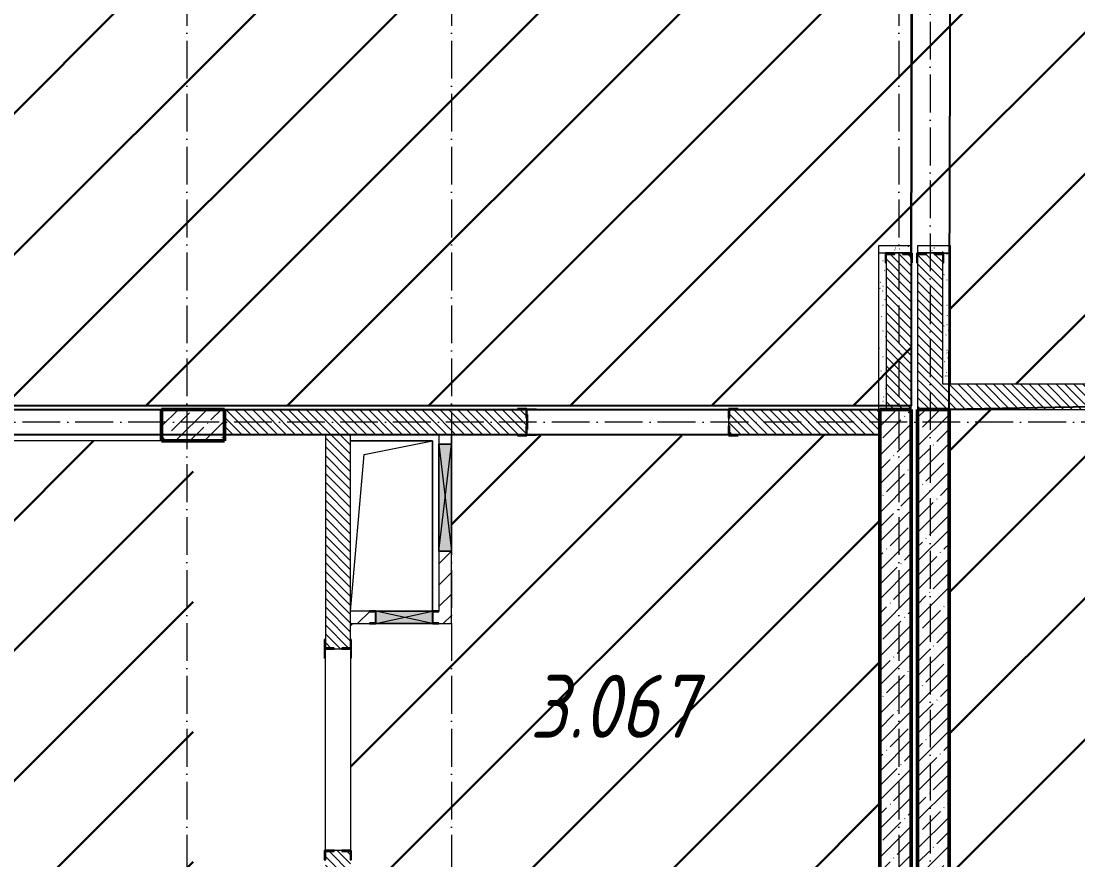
# Model space of a CAD drawing. Header units: millimetres. Extents: x 35697 to 388678, y -91946 to 171347.
# Drawn here: x 351407 to 359792, y -27257 to -20600 of the extents above; entities that cross this region are included whole.
import ezdxf

# ---------------------------------------------------------------- set-up
doc = ezdxf.new("R2010")
doc.units = ezdxf.units.MM
doc.linetypes.add('50_200_ШТРИХ_1Т_ш5_п1_п1_', pattern=[700, 500, -100, 0, -100])
for name, color, linetype, lineweight in [('2.1) ПГП окна 2.8 м', 5, 'Continuous', 30), ('4) ЛЕстницы', 5, 'Continuous', 30), ('A-DETL-GENF-OTLN', 7, 'Continuous', 9), ('A-FLOR-____-OTLN', 7, 'Continuous', 9), ('A-GENM-____-MCUT', 7, 'Continuous', 25), ('A-GENM-____-OTLN', 7, 'Continuous', 9), ('A-GENM-____-OTLN-1', 7, 'Continuous', 25), ('A-GLAZ-____-OTLN', 7, 'Continuous', 9), ('A-WALL-____-MCUT', 7, 'Continuous', 13), ('A-WALL-____-MCUT-2', 7, 'Continuous', 50), ('A-WALL-____-OTLN', 7, 'Continuous', 9), ('A-WALL-____-PATT-1', 7, 'Continuous', 9), ('A-WALL-FNSH-MCUT-1', 7, 'Continuous', 9), ('I-WALL-____-OTLN', 7, 'Continuous', 9), ('S-GRID-____-OTLN-1', 7, '50_200_ШТРИХ_1Т_ш5_п1_п1_', 9), ('Марки помещений', 7, 'Continuous', 9), ('стяжа', 7, 'Continuous', 30)]:
    doc.layers.add(name, color=color, linetype=linetype, lineweight=lineweight)
doc.layers.add('A-WALL-____-PATT-2', color=7, linetype='Continuous', lineweight=9, true_color=0x787878)
doc.styles.add('ISOCPEUR_I_2', font='isocpeui.ttf', dxfattribs={"width": 0.85, "height": 2.3})
pattern_1 = [(135, (283770.707, -86863.456), (-35.35534, -35.35534), [])]
pattern_2 = [(45, (283770.71, -86863.46), (-84.85281, 84.85281), [])]
pattern_3 = [(45, (283770.7, -86863.46), (-114.04925, 114.04925), []), (45, (283884.76, -86863.46), (-114.04925, 114.04925), [201.612, -40.322, 3.353, -36.97])]
pattern_4 = [(0, (283770.707, -86863.456), (203.2, 50.8), [3.353, -149.047, 3.353, -149.047, -812.8]), (0, (283770.707, -86863.456), (203.2, 50.8), [-304.8, 3.353, -301.447, 3.353, -149.047, -355.6]), (0, (283770.707, -86863.456), (203.2, 50.8), [-762, 3.353, -98.247, 3.353, -250.647]), (120, (283846.907, -86838.056), (-145.59409, 150.576362), [3.353, -149.047, 3.353, -149.047, -812.8]), (120, (283846.907, -86838.056), (-145.59409, 150.576362), [-304.8, 3.353, -301.447, 3.353, -149.047, -355.6]), (120, (283846.907, -86838.056), (-145.59409, 150.576362), [-762, 3.353, -98.247, 3.353, -250.647]), (240, (283872.307, -86736.456), (-57.60591, -201.376362), [3.353, -149.047, 3.353, -149.047, -812.8]), (240, (283872.307, -86736.456), (-57.60591, -201.376362), [-304.8, 3.353, -301.447, 3.353, -149.047, -355.6]), (240, (283872.307, -86736.456), (-57.60591, -201.376362), [-762, 3.353, -98.247, 3.353, -250.647])]

# ---------------------------------------------------------------- blocks, each defined once
blk = doc.blocks.new('Фахверк_СКБ_Уголок - 200_3550-28267367-АР1_План отверстий 3 этажа в осях 1-64_Ю-ЯЯ')
at = {"layer": 'A-GENM-____-MCUT'}
for p, q in [((200, 156), (125, 156)), ((125, 156), (125, 81)), ((131, 81), (131, 150)), ((131, 150), (200, 150)), ((200, 150), (200, 156)), ((125, 81), (131, 81)), ((131, 19), (125, 19)), ((125, 19), (125, -56)), ((131, -50), (131, 19)), ((125, -56), (200, -56)), ((200, -50), (131, -50)), ((200, -56), (200, -50))]:
    blk.add_line(p, q, dxfattribs=at)
blk = doc.blocks.new('154_Стойка_СКБ_Уголок - СМ-2180_200-28268025-АР1_План отверстий 3 этажа в осях 1-64_Ю-ЯЯ')
at = {"layer": 'A-GENM-____-MCUT'}
for p, q in [((125, 156), (125, 81)), ((200, 156), (125, 156)), ((131, 81), (131, 150)), ((131, 150), (200, 150)), ((200, 150), (200, 156)), ((125, 81), (131, 81)), ((131, 19), (125, 19)), ((125, 19), (125, -56)), ((131, -50), (131, 19)), ((125, -56), (200, -56)), ((200, -50), (131, -50)), ((200, -56), (200, -50))]:
    blk.add_line(p, q, dxfattribs=at)
blk = doc.blocks.new('Стойка_Влож_Полоса боковая - Полоса-28213942-АР1_План отверстий 3 этажа в осях 1-64_Ю-ЯЯ')
at = {"layer": 'A-GENM-____-OTLN'}
for p, q in [((-5, 60), (0, 60)), ((-5, -60), (-5, 60)), ((0, -60), (-5, -60))]:
    blk.add_line(p, q, dxfattribs=at)
blk = doc.blocks.new('Стойка_Влож_Уголок_Опорный - Уголок-28213941-АР1_План отверстий 3 этажа в осях 1-64_Ю-ЯЯ')
at = {"layer": 'A-GENM-____-OTLN'}
for p, q in [((-212, -6), (-212, 0)), ((0, 0), (0, -6)), ((-212, -75), (-212, -6)), ((-212, -6), (-206, -6)), ((-212, -75), (-206, -75)), ((-6, -6), (0, -6)), ((-6, -75), (0, -75)), ((0, -6), (0, -75))]:
    blk.add_line(p, q, dxfattribs=at)
blk = doc.blocks.new('Фахверк_СКБ_Уголок - 200_3960-28268576-АР1_План отверстий 3 этажа в осях 1-64_Ю-ЯЯ')
at = {"layer": 'A-GENM-____-MCUT'}
for p, q in [((200, 156), (125, 156)), ((125, 156), (125, 81)), ((131, 81), (131, 150)), ((131, 150), (200, 150)), ((200, 150), (200, 156)), ((125, 81), (131, 81)), ((131, 19), (125, 19)), ((125, 19), (125, -56)), ((131, -50), (131, 19)), ((125, -56), (200, -56)), ((200, -50), (131, -50)), ((200, -56), (200, -50))]:
    blk.add_line(p, q, dxfattribs=at)
blk = doc.blocks.new('154_Стойка_СКБ_Уголок - СМ-2540_200-37126399-АР1_План отверстий 3 этажа в осях 1-64_Ю-ЯЯ')
at = {"layer": 'A-GENM-____-MCUT'}
for p, q in [((125, 156), (125, 81)), ((200, 156), (125, 156)), ((131, 81), (131, 150)), ((131, 150), (200, 150)), ((200, 150), (200, 156)), ((125, 81), (131, 81)), ((131, 19), (125, 19)), ((125, 19), (125, -56)), ((131, -50), (131, 19)), ((125, -56), (200, -56)), ((200, -50), (131, -50)), ((200, -56), (200, -50))]:
    blk.add_line(p, q, dxfattribs=at)
blk = doc.blocks.new('Стойка_Влож_Полоса боковая - Полоса-V164-АР1_План отверстий 3 этажа в осях 1-64_Ю-ЯЯ')
at = {"layer": 'A-GENM-____-OTLN'}
for p, q in [((-5, 60), (0, 60)), ((-5, -60), (-5, 60)), ((0, 31), (0, -31)), ((0, -60), (-5, -60))]:
    blk.add_line(p, q, dxfattribs=at)
blk = doc.blocks.new('АР_Перемычка - АР_Перемычка-37111637-АР1_План отверстий 3 этажа в осях 1-64_Ю-ЯЯ')
at = {"layer": 'A-GENM-____-OTLN'}
blk.add_line((-400, -100), (-392, -100), dxfattribs=at)
blk = doc.blocks.new('AR_Отверстие прямоугольное _в плите_ - AR_Отверстие прямоугольное _в плите_-V206-АР1_План отверстий 3 этажа в осях 1-64_Ю-ЯЯ')
at = {"layer": 'A-GENM-____-OTLN'}
for p, q in [((325, 675), (-325, 675)), ((-216.7, 566.7), (325, 675)), ((325, -675), (325, 675)), ((-325, -675), (-216.7, 566.7))]:
    blk.add_line(p, q, dxfattribs=at)
blk = doc.blocks.new('AR_Отверстие прямоугольное _в стене_ - AR_Отверстие прямоугольное _в стене__ОВ-36931939-АР1_План отверстий 3 этажа в осях 1-64_Ю-ЯЯ')
at = {"layer": 'A-GLAZ-____-OTLN'}
blk.add_hatch(color=256, dxfattribs=at).paths.add_polyline_path([(225, 50), (-225, 50), (-225, -50), (225, -50), (225, 47)], flags=0)
at = {"layer": 'A-DETL-GENF-OTLN'}
for p, q in [((-225, 50), (225, 50)), ((225, 50), (-225, -50)), ((-225, 50), (225, -50)), ((225, 50), (-225, 50)), ((225, -50), (-225, -50)), ((-225, -50), (225, -50))]:
    blk.add_line(p, q, dxfattribs=at)
blk = doc.blocks.new('AR_Отверстие прямоугольное _в стене_ - AR_Отверстие прямоугольное _в стене__ОВ-36933867-АР1_План отверстий 3 этажа в осях 1-64_Ю-ЯЯ')
at = {"layer": 'A-GLAZ-____-OTLN'}
blk.add_hatch(color=256, dxfattribs=at).paths.add_polyline_path([(-425, -50), (425, -50), (425, 50), (-425, 50)], flags=0)
at = {"layer": 'A-DETL-GENF-OTLN'}
for p, q in [((-425, -50), (-425, 50)), ((-425, 50), (425, 50)), ((425, 50), (-425, -50)), ((-425, 50), (425, -50)), ((425, 50), (-425, 50)), ((-425, 50), (-425, -50)), ((425, 50), (425, -50)), ((425, -50), (425, 50)), ((425, -50), (-425, -50)), ((-425, -50), (425, -50))]:
    blk.add_line(p, q, dxfattribs=at)
blk = doc.blocks.new('154_Фахверк_СКБ_Швеллер - Тип_100_3960_зеркало-36793856-АР1_План отверстий 3 этажа в осях 1-64_Ю-ЯЯ')
at = {"layer": 'A-GENM-____-MCUT'}
for p, q in [((175, 50), (125, 50)), ((125, 50), (125, -50)), ((128, 47), (175, 47)), ((128, -47), (128, 47)), ((175, 47), (175, 50)), ((125, -50), (175, -50)), ((175, -47), (128, -47)), ((175, -50), (175, -47))]:
    blk.add_line(p, q, dxfattribs=at)
blk = doc.blocks.new('154_Фахверк_СКБ_Швеллер - Тип_100_3960-28318856-АР1_План отверстий 3 этажа в осях 1-64_Ю-ЯЯ')
at = {"layer": 'A-GENM-____-MCUT'}
for p, q in [((175, 50), (125, 50)), ((125, 50), (125, -50)), ((128, 47), (175, 47)), ((128, -47), (128, 47)), ((175, 47), (175, 50)), ((125, -50), (175, -50)), ((175, -47), (128, -47)), ((175, -50), (175, -47))]:
    blk.add_line(p, q, dxfattribs=at)
blk = doc.blocks.new('3эт')
at = {"layer": 'S-GRID-____-OTLN-1', "color": 251, "ltscale": 0.6, "true_color": 0x636466}
for p, q in [((352720.7, 4029.4), (352720.7, -33971.9)), ((354820.7, 4029.4), (354820.7, -46882.4)), ((358370.7, 4029.4), (358370.7, -46592.2)), ((358620.7, 3761.2), (358620.7, -46882.4)), ((387845.1, -23782.4), (279101.9, -23782.4))]:
    blk.add_line(p, q, dxfattribs=at)

msp = doc.modelspace()

# ---------------------------------------------------------------- hatches: boundary and pattern name
at = {"layer": '2.1) ПГП окна 2.8 м'}
h = msp.add_hatch(dxfattribs=at)
h.set_pattern_fill('ANSI31', color=5, scale=250)
h.paths.add_polyline_path([(376020.7, -1432.4), (367770.7, -1432.4), (367545.6, -1532.8), (372795.6, -1532.8), (375118.1, -1432.8), (373020.7, -1432.8), (373660, -1588.9), (376020.7, -1694.9)], flags=17)
h.paths.add_polyline_path([(375220.7, -13632.4), (377020.7, -13632.4), (377020.7, -13132.4), (377720.7, -13132.4), (377720.7, -7782.4), (377020.7, -7782.4), (377020.7, -7282.4), (377720.7, -7282.4), (377720.7, -6032.4), (376220.7, -6032.4), (376020.7, -6032.4), (376020.7, -5932.4), (376020.7, -4632.4), (376020.7, -4432.4), (376020.7, -3707.4), (376014.7, -3707.4), (376014.7, -3632.4), (376014.7, -3626.4), (376014.7, -3557.4), (376020.7, -2032.4), (376014.7, -2032.4), (376014.7, -1957.4), (376020.7, -1432.4), (375595.7, -1432.4), (375595.7, -1438.4), (375520.7, -1438.4), (375520.7, -1432.4), (373020.7, -1432.4), (373020.7, -1682.4), (372520.7, -1682.4), (372520.7, -1432.4), (370720.7, -1432.4), (370720.7, -1438.4), (370645.7, -1438.4), (370270.6, -1436.1), (370270.6, -1532.8), (370070.6, -1532.8), (370070.6, -1432.4), (369670.7, -1432.4), (369670.7, -1438.4), (369595.7, -1438.4), (367795.7, -1432.4), (367795.7, -1438.4), (367720.7, -1438.4), (367370.7, -1434.6), (367370.7, -1532.4), (367170.7, -1532.4), (367170.7, -1682.4), (367170.7, -2007.4), (367176.7, -2007.4), (367176.7, -2082.4), (367171, -3707.4), (367176.7, -3707.4), (367176.7, -3776.4), (367176.7, -3782.4), (367176.7, -3857.4), (367172.5, -4432.4), (367770.7, -4432.4), (367770.7, -5132.4), (367770.7, -7782.4), (367770.7, -8482.4), (367270.7, -8482.4), (367270.7, -8682.4), (367270.7, -9182.4), (367270.7, -11032.4), (367270.7, -11182.4), (367770.7, -11182.4), (367770.7, -11882.4), (366570.7, -11882.4), (366570.7, -11532.4), (361970.7, -11532.4), (361470.7, -11532.4), (361470.7, -12062.4), (361470.7, -12312.4), (361470.7, -14432.4), (362020.7, -14432.4), (362220.7, -14432.4), (362720.7, -14432.4), (362720.7, -14582.4), (362720.7, -15582.4), (362720.7, -15832.4), (362220.7, -15832.4), (362220.7, -16982.4), (362220.7, -18882.4), (362720.7, -18882.4), (362720.7, -20282.4), (361970.7, -20282.4), (361270.7, -20282.4), (358780.7, -20282.4), (358476.4, -20282.4), (358470.8, -22442.4), (358520.7, -22442.4), (358520.7, -22382.4), (358780.7, -22382.4), (358780.7, -23482.4), (360020.7, -23482.4), (360020.7, -22682.4), (362120.7, -22682.4), (362170.7, -22682.4), (364220.7, -22682.4), (364270.7, -22682.4), (365995.7, -22682.4), (367245.7, -22682.4), (367295.7, -22682.4), (369540.7, -22682.4), (369540.7, -23482.4), (369540.7, -23682.4), (369540.7, -26232.4), (369540.7, -26282.4), (369540.7, -28882.4), (369540.7, -28932.4), (369540.7, -31482.4), (369620.7, -31482.4), (369620.7, -31482.4), (371919.3, -31482.4), (372519.3, -31482.4), (372519.3, -31682.4), (372520.7, -31682.4), (373020.7, -31682.4), (373020.7, -31482.4), (377020.7, -31482.4), (377020.7, -31182.4), (377720.7, -31182.4), (377720.7, -25732.4), (377020.7, -25732.4), (377020.7, -25232.4), (377720.7, -25232.4), (377720.7, -22732.4), (377020.7, -22732.4), (377020.7, -22232.4), (375220.7, -22232.4)])
h.paths.add_polyline_path([(367370.7, -16982.4), (367270.7, -16982.4), (366570.7, -16982.4), (365670.7, -16982.4), (365670.7, -15682.4), (367370.7, -15682.4)], flags=16)
h.paths.add_polyline_path([(367270.7, -16482.4), (366570.7, -16482.4), (366570.7, -16882.4), (365770.7, -16882.4), (365770.7, -15782.4), (367270.7, -15782.4)], flags=0)
h.paths.add_polyline_path([(365870.7, -16482.4), (365870.7, -15832.4), (367270.7, -15832.4), (365979, -15940.7)], flags=0)
h.paths.add_polyline_path([(367270.7, -19782.4), (367270.7, -20282.4), (366570.7, -20282.4), (366570.7, -19782.4)], flags=16)
h.paths.add_polyline_path([(371420.7, -16982.4), (371420.7, -15682.4), (373120.7, -15682.4), (373120.7, -16982.4), (373020.7, -16982.4), (372320.7, -16982.4)], flags=16)
h.paths.add_polyline_path([(371520.7, -16882.4), (372320.7, -16882.4), (372320.7, -16482.8), (371520.7, -16482.8)], flags=0)
h.paths.add_polyline_path([(373020.7, -15782.8), (373020.7, -15782.4), (371520.7, -15782.4), (371520.7, -15782.8)], flags=0)
h.paths.add_polyline_path([(372220.7, -19282.4), (373020.7, -19282.4), (373020.7, -19782.4), (373020.7, -20282.4), (372320.7, -20282.4), (372220.7, -20282.4)], flags=16)
h.paths.add_polyline_path([(372320.7, -19382.4), (372920.7, -19382.4), (372920.7, -19782.4), (372320.7, -19782.4)], flags=0)
h.paths.add_polyline_path([(372320.7, -12782.4), (372320.7, -12597.4), (372320.7, -12447.4), (372320.7, -11532.4), (372320.7, -11032.4), (373020.7, -11032.4), (373020.7, -11532.4), (373020.7, -12447.4), (373020.7, -12597.4), (373020.7, -12782.4)], flags=16)
h.paths.add_polyline_path([(372420.7, -12682.4), (372420.7, -12597.4), (372320.7, -12597.4), (372320.7, -12447.4), (372420.7, -12447.4), (372420.7, -12382.4), (372920.7, -12382.4), (372920.7, -12447.4), (373020.7, -12447.4), (373020.7, -12597.4), (372920.7, -12597.4), (372920.7, -12682.4)], flags=0)
h.paths.add_polyline_path([(372449, -12597.4), (372320.7, -12597.4), (372370.7, -12522.4), (372320.7, -12447.4), (372420.7, -12447.4), (372420.7, -12482.4), (372920.7, -12482.4), (372920.7, -12447.4), (373020.7, -12447.4), (372970.7, -12522.4), (373020.7, -12597.4), (372920.7, -12597.4), (372920.7, -12482.4), (372470.7, -12532.4)], flags=0)
h.paths.add_polyline_path([(372420.7, -12282.4), (372420.7, -11532.4), (372920.7, -11532.4), (372920.7, -12282.4)], flags=0)
h.paths.add_polyline_path([(372320.7, -23482.4), (373020.7, -23482.4), (373020.7, -23982.4), (372320.7, -23982.4)], flags=16)
h.paths.add_polyline_path([(372320.7, -9182.4), (372320.7, -8682.4), (372320.7, -8332.4), (373020.7, -8332.4), (373020.7, -8432.4), (373020.7, -8682.4), (373020.7, -9182.4)], flags=16)
h.paths.add_polyline_path([(372420.7, -8682.4), (372420.7, -8432.4), (372920.7, -8432.4), (373020.7, -8432.4), (373020.7, -8682.4), (372920.7, -8682.4)], flags=0)
h.paths.add_polyline_path([(372920.7, -8432.4), (373020.7, -8432.4), (372970.7, -8557.4), (373020.7, -8682.4), (372920.7, -8682.4)], flags=0)
h.paths.add_polyline_path([(372320.7, -26982.4), (373020.7, -26982.4), (373020.7, -27482.4), (372320.7, -27482.4)], flags=16)
h.paths.add_polyline_path([(372320.7, -5182.4), (372320.7, -4682.4), (372320.7, -4232.4), (373020.7, -4232.4), (373020.7, -4682.4), (373020.7, -5182.4)], flags=16)
h.paths.add_polyline_path([(372420.7, -4682.4), (372420.7, -4332.4), (372920.7, -4332.4), (372920.7, -4682.4)], flags=0)
h.paths.add_polyline_path([(368660.4, -14781.4), (370230.2, -14781.4), (370230.2, -13581.4), (368660.4, -13581.4)], flags=16)
h = msp.add_hatch(dxfattribs=at)
h.set_pattern_fill('ANSI31', color=5, scale=250)
h.paths.add_polyline_path([(358270.7, -16982.4), (357670.7, -16982.4), (357670.7, -16732.4), (352970.7, -16732.4), (352970.7, -16982.4), (352470.7, -16982.4), (352270.7, -16982.4), (352270.7, -17432.4), (352150.7, -17432.4), (352124.7, -17432.4), (352124.7, -17438.4), (351576.7, -17438.4), (350670.7, -17432.4), (350670.7, -16982.4), (348020.7, -16982.4), (348020.7, -17482.4), (347520.7, -17482.4), (347520.7, -19182.4), (348020.7, -19182.4), (348020.7, -19682.4), (347520.7, -19682.4), (347020.7, -19682.4), (345720.7, -19682.4), (344720.7, -19682.4), (343720.7, -19682.4), (343222.1, -19682.4), (343022.1, -19682.4), (342570.7, -19682.4), (341970.7, -19682.4), (341970.7, -19717.2), (358210.7, -19717.2), (358210.7, -19682.4), (357970.7, -19682.4), (357970.7, -19182.4), (358270.7, -19182.4)])
h.paths.add_polyline_path([(352470.7, -19182.4), (352970.7, -19182.4), (352970.7, -19682.4), (352470.7, -19682.4)], flags=16)
h.paths.add_polyline_path([(329020.7, -23650.2), (358472.8, -23650.2), (358472.8, -19717.2), (329020.7, -19717.2)])
h = msp.add_hatch(dxfattribs=at)
h.set_pattern_fill('ANSI31', color=5, scale=250)
h.paths.add_polyline_path([(369440.7, -26282.4), (369440.7, -26232.4), (369440.7, -23682.4), (367270.7, -23682.4), (367270.7, -23982.4), (366570.7, -23982.4), (366570.7, -23682.4), (361970.7, -23682.4), (361970.7, -23982.4), (361270.7, -23982.4), (361270.7, -23682.4), (360980.7, -23682.4), (360480.7, -23682.4), (358770.7, -23682.4), (358770.7, -31482.4), (361270.7, -31482.4), (361270.7, -31182.4), (361770.7, -31182.4), (361770.7, -31482.4), (364220.7, -31482.4), (364220.7, -30257.4), (364220.7, -28957.4), (364220.7, -28682.4), (365120.7, -28682.4), (367270.7, -28682.4), (367270.7, -28932.4), (367270.7, -31182.4), (367270.7, -31482.4), (367395.7, -31482.4), (367395.7, -31476.4), (367470.7, -31476.4), (367470.7, -31482.4), (369170.7, -31482.4), (369440.7, -31482.4), (369440.7, -28932.4), (369440.7, -28882.4)])
h.paths.add_polyline_path([(361970.7, -27482.4), (361270.7, -27482.4), (361270.7, -26982.4), (361270.7, -26782.4), (361270.7, -26382.4), (361270.7, -26032.4), (361970.7, -26032.4), (361970.7, -26982.4)], flags=16)
h.paths.add_polyline_path([(361370.7, -26982.4), (361370.7, -26782.4), (361270.7, -26782.4), (361270.7, -26382.4), (361370.7, -26382.4), (361370.7, -26132.4), (361870.7, -26132.4), (361870.7, -26982.4)], flags=0)
h.paths.add_polyline_path([(361820.7, -26783.8), (361520.7, -26783.8), (361520.7, -26133.8), (361820.7, -26133.8)], flags=0)
h.paths.add_polyline_path([(361370.7, -26782.4), (361320.7, -26582.4), (361370.7, -26382.4)], flags=0)
h.paths.add_polyline_path([(366570.7, -27482.4), (366570.7, -26982.4), (367270.7, -26982.4), (367270.7, -27482.4)], flags=16)
h = msp.add_hatch(dxfattribs=at)
h.set_pattern_fill('ANSI31', color=5, scale=250)
h.paths.add_polyline_path([(358220.7, -23882.4), (357095.7, -23882.4), (357095.7, -23888.4), (357020.7, -23888.4), (355495.7, -23888.3), (355495.7, -23888.4), (355426.7, -23888.4), (355420.7, -23888.4), (355345.7, -23888.4), (354820.7, -23888.4), (354820.7, -23957.4), (354820.7, -24807.4), (354820.7, -25382.4), (354720.7, -25382.4), (354670.7, -25382.4), (354220.7, -25382.4), (354170.7, -25382.4), (354020.7, -25382.4), (354020.7, -25507.4), (354026.7, -25507.4), (354026.7, -25582.4), (354026.7, -25588.4), (354026.7, -25657.4), (354020.7, -27182.4), (354026.7, -27182.4), (354026.7, -27257.4), (354020.7, -27782.4), (358220.7, -27782.4)])
h.paths.add_polyline_path([(355267.8, -26613.3), (356945.5, -26613.3), (356945.5, -25413.3), (355267.8, -25413.3)], flags=24)
at = {"layer": '4) ЛЕстницы'}
h = msp.add_hatch(dxfattribs=at)
h.set_pattern_fill('ANSI31', color=256, scale=230)
h.paths.add_polyline_path([(350720.7, -23932.4), (352770.7, -23932.4), (352770.7, -31432.4), (350720.7, -31432.4)])
at = {"layer": 'A-WALL-____-PATT-1'}
h = msp.add_hatch(dxfattribs=at)
h.set_pattern_fill('FP_9', color=256, style=0, pattern_type=2)
h.set_pattern_definition(pattern_1)
h.paths.add_polyline_path([(358470.7, -23682.4), (358470.7, -22448.4), (358401.7, -22448.4), (358401.7, -22442.4), (358339.7, -22442.4), (358339.7, -22448.4), (358270.7, -22448.4), (358270.7, -23682.4)], flags=0)
h.paths.add_polyline_path([(358401.7, -20222.4), (358401.7, -20216.4), (358470.7, -20216.4), (358470.7, -19682.4), (358270.7, -19682.4), (358270.7, -20216.4), (358339.7, -20216.4), (358339.7, -20222.4)], flags=0)
h = msp.add_hatch(dxfattribs=at)
h.set_pattern_fill('FP_9', color=256, style=0, pattern_type=2)
h.set_pattern_definition(pattern_1)
h.paths.add_polyline_path([(358720.7, -23482.4), (358720.7, -22448.4), (358651.7, -22448.4), (358651.7, -22442.4), (358589.7, -22442.4), (358589.7, -22448.4), (358520.7, -22448.4), (358520.7, -23482.4)], flags=0)
h.paths.add_polyline_path([(358651.7, -20222.4), (358651.7, -20216.4), (358720.7, -20216.4), (358720.7, -19682.4), (358520.7, -19682.4), (358520.7, -20216.4), (358589.7, -20216.4), (358589.7, -20222.4)], flags=0)
h = msp.add_hatch(dxfattribs=at)
h.set_pattern_fill('FP_9', color=256, style=0, pattern_type=2)
h.set_pattern_definition(pattern_1)
h.paths.add_polyline_path([(361270.7, -23682.4), (361270.7, -23482.4), (360980.7, -23482.4), (360980.7, -23682.4)], flags=0)
h.paths.add_polyline_path([(360480.7, -23682.4), (360480.7, -23482.4), (358520.7, -23482.4), (358520.7, -23682.4)], flags=0)
h = msp.add_hatch(dxfattribs=at)
h.set_pattern_fill('FP_12', color=256, style=0, pattern_type=2)
h.set_pattern_definition(pattern_3)
h.paths.add_polyline_path([(353020.7, -23932.4), (353020.7, -23682.4), (352520.7, -23682.4), (352520.7, -23932.4)], flags=0)
h.paths.add_polyline_path([(350920.7, -23932.4), (350920.3, -23682.4), (350720.7, -23682.4), (350720.7, -23932.4), (350920.3, -23932.4)], flags=0)
h = msp.add_hatch(dxfattribs=at)
h.set_pattern_fill('FP_9', color=256, style=0, pattern_type=2)
h.set_pattern_definition(pattern_1)
h.paths.add_polyline_path([(357990.2, -23882.4), (358220.7, -23882.4), (358220.7, -23682.4), (357026.7, -23682.4), (357026.7, -23751.4), (357020.7, -23751.4), (357020.7, -23813.4), (357026.7, -23813.4), (357026.7, -23882.4), (357095.7, -23882.4)], flags=0)
h.paths.add_polyline_path([(355345.7, -23882.4), (355414.7, -23882.4), (355414.7, -23813.4), (355420.7, -23813.4), (355420.7, -23751.4), (355414.7, -23751.4), (355414.7, -23682.4), (353020.7, -23682.4), (353020.7, -23882.4), (354455.3, -23882.4)], flags=0)
h = msp.add_hatch(dxfattribs=at)
h.set_pattern_fill('FP_12', color=256, style=0, pattern_type=2)
h.set_pattern_definition(pattern_3)
h.paths.add_polyline_path([(358220.7, -31682.4), (358470.7, -31682.4), (358470.7, -23682.4), (358220.7, -23682.4), (358220.7, -31254.5)], flags=0)
h = msp.add_hatch(dxfattribs=at)
h.set_pattern_fill('FP_12', color=256, style=0, pattern_type=2)
h.set_pattern_definition(pattern_3)
h.paths.add_polyline_path([(358520.7, -31732.4), (358770.7, -31732.4), (358770.7, -23682.4), (358520.7, -23682.4), (358520.7, -31254.5)], flags=0)
h = msp.add_hatch(dxfattribs=at)
h.set_pattern_fill('FP_9', color=256, style=0, pattern_type=2)
h.set_pattern_definition(pattern_1)
h.paths.add_polyline_path([(353889.7, -27782.4), (354020.7, -27782.4), (354020.7, -27188.4), (353951.7, -27188.4), (353951.7, -27182.4), (353889.7, -27182.4), (353889.7, -27188.4), (353820.7, -27188.4), (353820.7, -27782.4)], flags=0)
h.paths.add_polyline_path([(353889.7, -25582.4), (353951.7, -25582.4), (353951.7, -25576.4), (354020.7, -25576.4), (354020.7, -23882.4), (353820.7, -23882.4), (353820.7, -25576.4), (353889.7, -25576.4)], flags=0)
h = msp.add_hatch(dxfattribs=at)
h.set_pattern_fill('FP_7', color=256, style=0, pattern_type=2)
h.set_pattern_definition(pattern_2)
h.paths.add_polyline_path([(354720.7, -25382.4), (354820.7, -25382.4), (354820.7, -24807.4), (354720.7, -24807.4), (354720.7, -25379.4)], flags=0)
h.paths.add_polyline_path([(354820.7, -23957.4), (354820.7, -23882.4), (354720.7, -23882.4), (354720.7, -23957.4), (354815.4, -23957.4)], flags=0)
h = msp.add_hatch(dxfattribs=at)
h.set_pattern_fill('FP_7', color=256, style=0, pattern_type=2)
h.set_pattern_definition(pattern_2)
h.paths.add_polyline_path([(354020.7, -25382.4), (354170.7, -25382.4), (354170.7, -25379.4), (354217.7, -25379.4), (354217.7, -25285.4), (354170.7, -25285.4), (354170.7, -25282.4), (354020.7, -25282.4), (354020.7, -25379.4)], flags=0)
h.paths.add_polyline_path([(354720.7, -25379.4), (354720.7, -25285.4), (354673.7, -25285.4), (354673.7, -25379.4)], flags=0)
at = {"layer": 'A-WALL-____-PATT-2'}
h = msp.add_hatch(dxfattribs=at)
h.set_pattern_fill('FP_156', color=256, style=0, pattern_type=2)
h.set_pattern_definition(pattern_4)
h.paths.add_polyline_path([(358270.7, -23682.4), (358270.7, -22517.4), (358264.7, -22517.4), (358264.7, -22442.4), (358210.7, -22442.4), (358210.7, -23682.4)], flags=0)
h.paths.add_polyline_path([(358264.7, -20222.4), (358264.7, -20147.4), (358270.7, -20147.4), (358270.7, -19682.4), (358210.7, -19682.4), (358210.7, -20222.4)], flags=0)
h = msp.add_hatch(dxfattribs=at)
h.set_pattern_fill('FP_156', color=256, style=0, pattern_type=2)
h.set_pattern_definition(pattern_4)
h.paths.add_polyline_path([(358780.7, -23482.4), (358780.7, -22442.4), (358726.7, -22442.4), (358726.7, -22517.4), (358720.7, -22517.4), (358720.7, -23482.4)], flags=0)
h.paths.add_polyline_path([(358780.7, -20222.4), (358780.7, -19682.4), (358720.7, -19682.4), (358720.7, -20147.4), (358726.7, -20147.4), (358726.7, -20222.4)], flags=0)
h = msp.add_hatch(dxfattribs=at)
h.set_pattern_fill('FP_156', color=256, style=0, pattern_type=2)
h.set_pattern_definition(pattern_4)
h.paths.add_polyline_path([(358430.7, -22442.4), (358470.7, -22442.4), (358470.7, -22382.4), (358210.7, -22382.4), (358210.7, -22442.4), (358310.7, -22442.4), (358310.7, -22437.4), (358430.7, -22437.4)], flags=0)
h = msp.add_hatch(dxfattribs=at)
h.set_pattern_fill('FP_156', color=256, style=0, pattern_type=2)
h.set_pattern_definition(pattern_4)
h.paths.add_polyline_path([(358520.7, -22442.4), (358560.7, -22442.4), (358560.7, -22437.4), (358680.7, -22437.4), (358680.7, -22442.4), (358780.7, -22442.4), (358780.7, -22382.4), (358520.7, -22382.4)], flags=0)

# ---------------------------------------------------------------- linework, layer by layer
for points in [[(358770.7, -23682.4), (358780.7, -19952.4), (362720.7, -19952.4), (362720.7, -11332.4), (367770.7, -11332.4), (367770.7, -1532.4), (376226.7, -1532.4), (377020.7, -31482.4), (369544.7, -31682.4), (369440.7, -23482.4)], [(329020.7, -23650.2), (358472.8, -23650.2), (358472.8, -19717.2), (329020.7, -19717.2)], [(294220.7, -23682.4), (358220.7, -23682.4), (358220.7, -23882.4), (294220.7, -23882.4)]]:
    msp.add_lwpolyline(points, close=True)
at = {"layer": 'A-FLOR-____-OTLN'}
for p, q in [((354020.7, -23932.4), (354670.7, -23932.4)), ((354670.7, -23932.4), (354670.7, -25282.4))]:
    msp.add_line(p, q, dxfattribs=at)
at = {"layer": 'A-WALL-____-MCUT'}
for p, q in [((358270.7, -22517.4), (358270.7, -23682.4)), ((358470.7, -23682.4), (358470.7, -22517.4)), ((358520.7, -22517.4), (358520.7, -23682.4)), ((358720.7, -23482.4), (358720.7, -22517.4)), ((360480.7, -23482.4), (358720.7, -23482.4)), ((355345.7, -23682.4), (353020.7, -23682.4)), ((358220.7, -23682.4), (357095.7, -23682.4)), ((358520.7, -23682.4), (360480.7, -23682.4)), ((355420.7, -23813.4), (355420.7, -23751.4)), ((357020.7, -23751.4), (357020.7, -23813.4)), ((353020.7, -23882.4), (353820.7, -23882.4)), ((353820.7, -23882.4), (353820.7, -25507.4)), ((354020.7, -23882.4), (355345.7, -23882.4)), ((354020.7, -25507.4), (354020.7, -23882.4)), ((357095.7, -23882.4), (358220.7, -23882.4)), ((353889.7, -25582.4), (353951.7, -25582.4)), ((353951.7, -27182.4), (353889.7, -27182.4))]:
    msp.add_line(p, q, dxfattribs=at)
at = {"layer": 'A-WALL-____-MCUT-2'}
for p, q in [((353020.7, -23682.4), (352520.7, -23682.4)), ((352520.7, -23682.4), (352520.7, -23932.4)), ((353020.7, -23932.4), (353020.7, -23682.4)), ((358220.7, -23682.4), (358220.7, -31682.4)), ((358470.7, -23682.4), (358220.7, -23682.4)), ((358470.7, -31682.4), (358470.7, -23682.4)), ((358520.7, -23682.4), (358520.7, -31732.4)), ((358770.7, -23682.4), (358520.7, -23682.4)), ((358770.7, -31732.4), (358770.7, -23682.4)), ((352520.7, -23932.4), (353020.7, -23932.4))]:
    msp.add_line(p, q, dxfattribs=at)
at = {"layer": 'A-WALL-____-OTLN'}
for p, q in [((350920.7, -23682.4), (352520.7, -23682.4)), ((352520.7, -23932.4), (350920.7, -23932.4))]:
    msp.add_line(p, q, dxfattribs=at)
at = {"layer": 'A-WALL-FNSH-MCUT-1'}
for p, q in [((358210.7, -22382.4), (358210.7, -23682.4)), ((358470.7, -22382.4), (358210.7, -22382.4)), ((358470.7, -22442.4), (358470.7, -22382.4)), ((358780.7, -22382.4), (358520.7, -22382.4)), ((358520.7, -22382.4), (358520.7, -22442.4)), ((358780.7, -23482.4), (358780.7, -22382.4)), ((358264.7, -22442.4), (358210.7, -22442.4)), ((358780.7, -22442.4), (358726.7, -22442.4)), ((358726.7, -22442.4), (358780.7, -22442.4)), ((358210.7, -23682.4), (358220.7, -23682.4)), ((354720.7, -23882.4), (354720.7, -23957.4)), ((354820.7, -23957.4), (354820.7, -23882.4)), ((354720.7, -24807.4), (354720.7, -25282.4)), ((354820.7, -25382.4), (354820.7, -24807.4)), ((354170.7, -25282.4), (354020.7, -25282.4)), ((354020.7, -25382.4), (354170.7, -25382.4)), ((354720.7, -25382.4), (354820.7, -25382.4))]:
    msp.add_line(p, q, dxfattribs=at)
at = {"layer": 'I-WALL-____-OTLN'}
for p, q in [((355420.7, -23682.4), (357020.7, -23682.4)), ((357020.7, -23882.4), (355420.7, -23882.4)), ((353820.7, -27182.4), (353820.7, -25582.4)), ((354020.7, -25582.4), (354020.7, -27182.4))]:
    msp.add_line(p, q, dxfattribs=at)
at = {"layer": 'стяжа'}
msp.add_line((358470.7, -22482.9), (358476.7, -20147.4), dxfattribs=at)

# ---------------------------------------------------------------- block references
at = {"layer": 'A-GENM-____-OTLN'}
for name, p, rotation in [('Стойка_Влож_Полоса боковая - Полоса-V164-АР1_План отверстий 3 этажа в осях 1-64_Ю-ЯЯ', (358370.7, -22442.4), 269.9999999999998), ('Стойка_Влож_Полоса боковая - Полоса-V164-АР1_План отверстий 3 этажа в осях 1-64_Ю-ЯЯ', (358620.7, -22442.4), 270), ('АР_Перемычка - АР_Перемычка-37111637-АР1_План отверстий 3 этажа в осях 1-64_Ю-ЯЯ', (358370.7, -22442.4), 89.99999999999986), ('Стойка_Влож_Уголок_Опорный - Уголок-28213941-АР1_План отверстий 3 этажа в осях 1-64_Ю-ЯЯ', (355420.7, -23676.4), 89.99999999999955), ('Стойка_Влож_Полоса боковая - Полоса-28213942-АР1_План отверстий 3 этажа в осях 1-64_Ю-ЯЯ', (355420.7, -23782.4), 180)]:
    msp.add_blockref(name, p, dxfattribs=dict(at, rotation=rotation))
for name, p in [('AR_Отверстие прямоугольное _в плите_ - AR_Отверстие прямоугольное _в плите_-V206-АР1_План отверстий 3 этажа в осях 1-64_Ю-ЯЯ', (354345.7, -24607.4)), ('Стойка_Влож_Уголок_Опорный - Уголок-28213941-АР1_План отверстий 3 этажа в осях 1-64_Ю-ЯЯ', (354026.7, -25582.4))]:
    msp.add_blockref(name, p, dxfattribs=at)
at = {"layer": 'A-GENM-____-OTLN-1'}
for name, p, rotation in [('154_Стойка_СКБ_Уголок - СМ-2540_200-37126399-АР1_План отверстий 3 этажа в осях 1-64_Ю-ЯЯ', (358320.7, -22317.4), 269.9999999999998), ('154_Стойка_СКБ_Уголок - СМ-2540_200-37126399-АР1_План отверстий 3 этажа в осях 1-64_Ю-ЯЯ', (358570.7, -22317.4), 270), ('154_Стойка_СКБ_Уголок - СМ-2180_200-28268025-АР1_План отверстий 3 этажа в осях 1-64_Ю-ЯЯ', (355545.7, -23732.4), 180), ('154_Фахверк_СКБ_Швеллер - Тип_100_3960-28318856-АР1_План отверстий 3 этажа в осях 1-64_Ю-ЯЯ', (354345.7, -25332.4), 180), ('154_Стойка_СКБ_Уголок - СМ-2180_200-28268025-АР1_План отверстий 3 этажа в осях 1-64_Ю-ЯЯ', (353970.7, -25707.4), 89.9999999999999), ('Фахверк_СКБ_Уголок - 200_3960-28268576-АР1_План отверстий 3 этажа в осях 1-64_Ю-ЯЯ', (353870.7, -27057.4), 269.9999999999999)]:
    msp.add_blockref(name, p, dxfattribs=dict(at, rotation=rotation))
for name, p in [('Фахверк_СКБ_Уголок - 200_3550-28267367-АР1_План отверстий 3 этажа в осях 1-64_Ю-ЯЯ', (356895.7, -23832.4)), ('154_Фахверк_СКБ_Швеллер - Тип_100_3960_зеркало-36793856-АР1_План отверстий 3 этажа в осях 1-64_Ю-ЯЯ', (354545.7, -25332.4))]:
    msp.add_blockref(name, p, dxfattribs=at)
at = {"layer": 'A-GLAZ-____-OTLN'}
for name, p, rotation in [('AR_Отверстие прямоугольное _в стене_ - AR_Отверстие прямоугольное _в стене__ОВ-36933867-АР1_План отверстий 3 этажа в осях 1-64_Ю-ЯЯ', (354770.7, -24382.4), 90), ('AR_Отверстие прямоугольное _в стене_ - AR_Отверстие прямоугольное _в стене__ОВ-36931939-АР1_План отверстий 3 этажа в осях 1-64_Ю-ЯЯ', (354445.7, -25332.4), 180)]:
    msp.add_blockref(name, p, dxfattribs=dict(at, rotation=rotation))
at = {"layer": 'стяжа'}
msp.add_blockref('3эт', (0, 0), dxfattribs=at)

# ---------------------------------------------------------------- texts
at = {"layer": 'Марки помещений', "insert": (355443.4, -25788.3), "char_height": 500, "width": 785.654, "attachment_point": 1, "style": 'ISOCPEUR_I_2'}
msp.add_mtext('3.067', dxfattribs=at)

doc.saveas('drawing.dxf')
